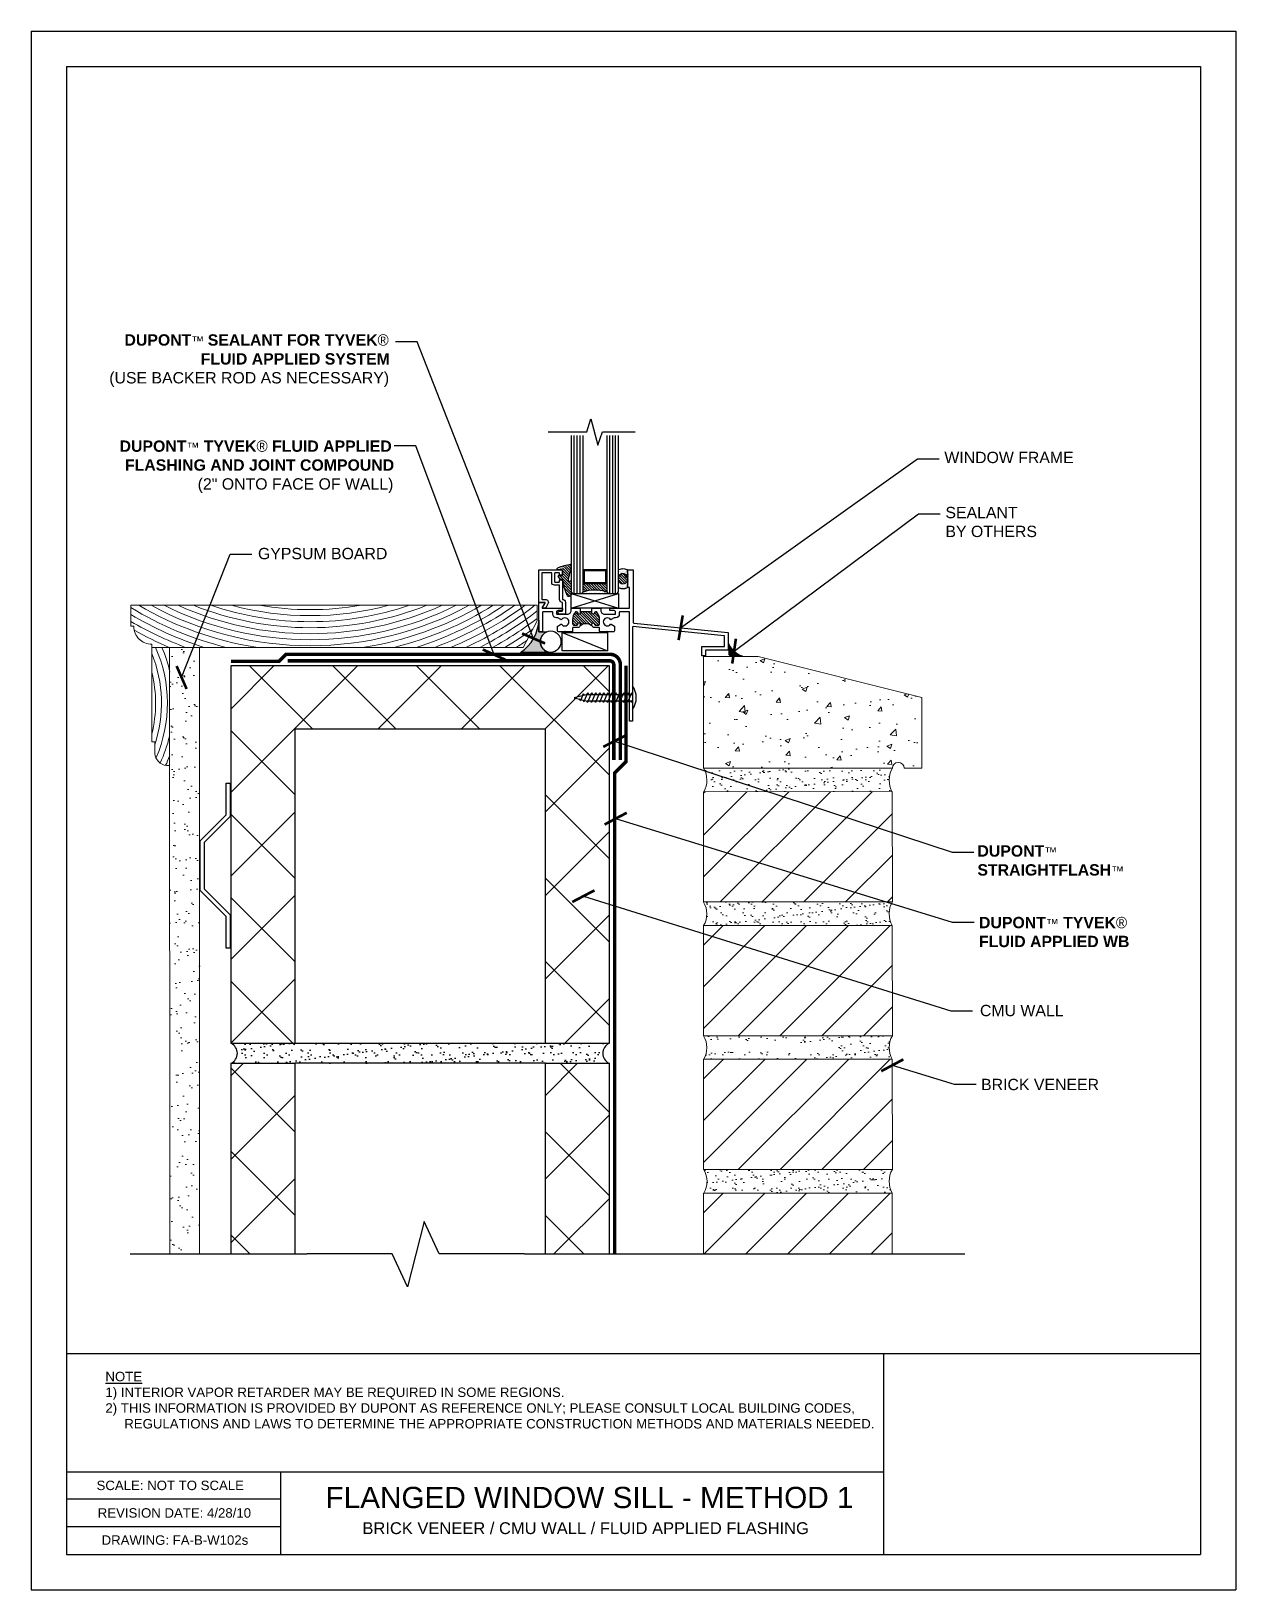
# Model space of a CAD drawing. Extents: x 375.3 to 400.8, y 2 to 35.
import ezdxf

# ---------------------------------------------------------------- set-up
doc = ezdxf.new("R2010")
doc.units = 0
doc.header["$LTSCALE"] = 1.5
doc.header["$MEASUREMENT"] = 0
doc.linetypes.add('DASHED2', pattern=[0.375, 0.25, -0.125])
doc.layers.get('0').update_dxf_attribs({"color": 8, "linetype": 'CONTINUOUS'})
for name, color, linetype in [('8x11-ttb$0$B', 5, 'CONTINUOUS'), ('CMU', 250, 'CONTINUOUS'), ('DuPont Self-Adhered Flashing', 252, 'CONTINUOUS'), ('Flanged Window', 250, 'CONTINUOUS'), ('SEALANT', 250, 'CONTINUOUS'), ('STRUCTURE', 250, 'CONTINUOUS'), ('TEXT', 7, 'CONTINUOUS'), ('Tyvek FA Flashing and Joint Treatment', 150, 'DASHED2'), ('Tyvek FA WB', 10, 'DASHED2')]:
    doc.layers.add(name, color=color, linetype=linetype)
for name, color, linetype, lineweight in [('A-Sealant', 250, 'CONTINUOUS', 15), ('brick', 250, 'CONTINUOUS', 5), ('Gyp Board', 250, 'CONTINUOUS', 20), ('Shims', 250, 'CONTINUOUS', 25), ('Wood', 250, 'CONTINUOUS', 20)]:
    doc.layers.add(name, color=color, linetype=linetype, lineweight=lineweight)
doc.layers.add('VIEWPORT', color=7, linetype='CONTINUOUS', plot=False)
doc.styles.add('DETAILS', font='sanss___.ttf', dxfattribs={"height": 1})
doc.dimstyles.new('ARCH_1_1-2_IN', dxfattribs={"dimscale": 0, "dimtxt": 0.09375, "dimasz": 0.09375, "dimexe": 0.0625, "dimexo": 0.0625, "dimgap": 0.0625, "dimtad": 1, "dimdec": 4, "dimlfac": 8, "dimzin": 3, "dimdsep": 46, "dimlunit": 4, "dimtxsty": 'Standard', "dimblk1": 'ARCHTICK', "dimblk2": 'ARCHTICK', "dimsah": 1, "dimcen": 0.0625, "dimdle": 0.0625, "dimclrd": 256, "dimclre": 256, "dimclrt": 256, "dimadec": 0, "dimazin": 0, "dimtfac": 1, "dimtdec": 4, "dimtmove": 0, "dimatfit": 3, "dimldrblk": 'ARCHTICK', "dimfxl": 1, "dimfrac": 2, "dimtolj": 1, "dimtzin": 0, "dimlwd": -1, "dimlwe": -1, "dimarcsym": 0})
pattern_1 = [(37.5, (274.90884, 174.1553), (-0.009449, 0.28902357), [0, -0.228, 0, -0.255, 0, -0.24375]), (7.5, (274.90884, 174.1553), (0.2654665, 0.4233219), [0, -0.123, 0, -0.2055, 0, -0.07875]), (327.5, (274.72434, 174.1553), (0.46712128, 0.00084886), [0, -0.075, 0, -0.27, 0, -0.3525]), (317.5, (274.72434, 174.1553), (0.450919, 0.1316513), [0, -0.0375, 0, -0.177, 0, -0.2025])]
pattern_2 = [(135, (399.403614, 17.779187), (0.02762136, 0.02762136), [])]

# ---------------------------------------------------------------- blocks, each defined once
blk = doc.blocks.new('*X1')
at = {"color": 0}
for p, q in [((0.140625, 0.34375), (0.140625, 0.34375)), ((0.15625, 0.375), (0.15625, 0.375)), ((0.171875, 0.34375), (0.171875, 0.34375)), ((0.1875, 0.375), (0.1875, 0.375)), ((0.203125, 0.34375), (0.203125, 0.34375)), ((0.21875, 0.375), (0.21875, 0.375)), ((0.234375, 0.34375), (0.234375, 0.34375)), ((0.25, 0.375), (0.25, 0.375)), ((0.265625, 0.34375), (0.265625, 0.34375)), ((0.28125, 0.375), (0.28125, 0.375)), ((0.296875, 0.34375), (0.296875, 0.34375)), ((0.3125, 0.375), (0.3125, 0.375)), ((0.140625, 0.28125), (0.140625, 0.28125)), ((0.140625, 0.09375), (0.140625, 0.09375)), ((0.140625, 0.03125), (0.140625, 0.03125)), ((0.15625, 0.3125), (0.15625, 0.3125)), ((0.15625, 0.0625), (0.15625, 0.0625)), ((0.15625, 0), (0.15625, 0)), ((0.171875, 0.03125), (0.171875, 0.03125)), ((0.1875, 0.3125), (0.1875, 0.3125)), ((0.1875, 0.0625), (0.1875, 0.0625)), ((0.1875, 0), (0.1875, 0)), ((0.203125, 0.03125), (0.203125, 0.03125)), ((0.21875, 0.3125), (0.21875, 0.3125)), ((0.21875, 0.0625), (0.21875, 0.0625)), ((0.21875, 0), (0.21875, 0)), ((0.234375, 0.03125), (0.234375, 0.03125)), ((0.25, 0.3125), (0.25, 0.3125)), ((0.25, 0.0625), (0.25, 0.0625)), ((0.25, 0), (0.25, 0)), ((0.265625, 0.03125), (0.265625, 0.03125)), ((0.28125, 0.3125), (0.28125, 0.3125)), ((0.28125, 0.0625), (0.28125, 0.0625)), ((0.28125, 0), (0.28125, 0)), ((0.296875, 0.28125), (0.296875, 0.28125)), ((0.296875, 0.09375), (0.296875, 0.09375)), ((0.296875, 0.03125), (0.296875, 0.03125)), ((0.3125, 0.3125), (0.3125, 0.3125)), ((0.3125, 0.25), (0.3125, 0.25)), ((0.3125, 0.125), (0.3125, 0.125)), ((0.3125, 0.0625), (0.3125, 0.0625)), ((0.3125, 0), (0.3125, 0))]:
    blk.add_line(p, q, dxfattribs=at)
blk = doc.blocks.new('_ArchTick')
at = {"color": 0, "linetype": 'ByBlock', "const_width": 0.15}
blk.add_lwpolyline([(-0.5, -0.5), (0.5, 0.5)], dxfattribs=at)
blk = doc.blocks.new('Revsion Date')
at = {"layer": 'TEXT', "insert": (0, 0.203, 0), "char_height": 0.2, "width": 16.26452, "attachment_point": 1, "style": 'DETAILS'}
blk.add_mtext('\\pi-0.033334,l0.033334,t0.1;REVISION DATE: 4/28/10', dxfattribs=at)

msp = doc.modelspace()

# ---------------------------------------------------------------- hatches: boundary and pattern name
at = {"layer": 'brick', "lineweight": 15}
h = msp.add_hatch(dxfattribs=at)
h.set_pattern_fill('AR-CONC', color=256, scale=0.15, style=0)
h.set_pattern_definition([(50, (274.9088, 174.1553), (1.0758903, -0.0941282), [0.1125, -1.2375]), (355, (274.9088, 174.1553), (-0.208127, 1.128288), [0.09, -0.99]), (100.4514, (274.9985, 174.1475), (0.867764, 1.0341593), [0.09561, -1.051713]), (46.1842, (274.9088, 174.4553), (1.600862, -0.2482785), [0.16875, -1.85625]), (96.6356, (275.0422, 174.4346), (1.401994, 1.461177), [0.143415, -1.57757]), (351.1842, (274.9088, 174.4553), (1.401993, 1.461178), [0.135, -1.485]), (21, (275.0588, 174.3803), (0.8953606, -0.6039283), [0.1125, -1.2375]), (326, (275.0588, 174.3803), (0.364973, 1.087725), [0.09, -0.99]), (71.4514, (275.1334, 174.33), (1.260334, 0.483796), [0.09561, -1.051713]), (37.5, (274.90884, 174.1553), (0.0182398, 0.4993408), [0, -0.978, 0, -1.005, 0, -0.99375]), (7.5, (274.90884, 174.1553), (0.3946043, 0.5916176), [0, -0.573, 0, -0.9555, 0, -0.37875]), (327.5, (274.57434, 174.1553), (0.80073365, -0.0338323), [0, -0.375, 0, -1.17, 0, -1.5525]), (317.5, (274.42434, 174.1553), (0.8747793, 0.1501575), [0, -0.4875, 0, -0.777, 0, -1.1025])])
edge = h.paths.add_edge_path()
edge.add_line((393.164, 19.392), (389.522, 19.392))
edge.add_line((389.522, 19.392), (389.522, 21.07))
edge.add_line((389.522, 21.07), (389.522, 21.758))
edge.add_line((389.522, 21.758), (390.678, 21.758))
edge.add_line((390.678, 21.758), (394.142, 20.892))
edge.add_line((394.142, 20.892), (394.143, 20.108))
edge.add_line((394.143, 20.108), (394.143, 19.392))
edge.add_line((394.143, 19.392), (393.768, 19.392))
edge.add_arc((393.643, 19.392), 0.125, 0, 180)
edge.add_line((393.518, 19.392), (393.164, 19.392))
at = {"layer": 'brick'}
h = msp.add_hatch(dxfattribs=at)
h.set_pattern_fill('AR-SAND', color=256, scale=0.15, style=0)
h.set_pattern_definition(pattern_1)
edge = h.paths.add_edge_path()
edge.add_line((389.523, 18.894), (393.517, 18.897))
edge.add_arc((393.937, 19.143), 0.487, 149.2668, 210.3741, ccw=False)
edge.add_line((393.518, 19.392), (389.522, 19.392))
edge.add_arc((389.099, 19.142), 0.492, -30.2237, 30.5801, ccw=False)
h = msp.add_hatch(dxfattribs=at)
h.set_pattern_fill('_USER', color=256, scale=0.625, angle=45, style=0, pattern_type=0)
h.set_pattern_definition([(45, (19.6978, -71.6566), (-0.4419417, 0.4419417), [])])
h.paths.add_polyline_path([(389.523, 18.894), (393.517, 18.897), (393.518, 16.563), (389.522, 16.561)])
h = msp.add_hatch(dxfattribs=at)
h.set_pattern_fill('AR-SAND', color=256, scale=0.15, style=0)
h.set_pattern_definition(pattern_1)
h.paths.add_polyline_path([(393.518, 10.897), (389.526, 10.894, -0.268754), (389.529, 10.397), (393.517, 10.397, -0.270406)])
h.paths.add_polyline_path([(393.518, 13.73), (389.522, 13.727, -0.079525), (389.579, 13.581), (392.284, 13.581, -1.005361), (392.287, 13.394), (389.583, 13.394, -0.08831), (389.525, 13.23), (393.517, 13.23, -0.270406)])
h.paths.add_polyline_path([(393.518, 16.563), (389.522, 16.561, -0.270406), (389.523, 16.061), (393.517, 16.063, -0.270406)])
h = msp.add_hatch(dxfattribs=at)
h.set_pattern_fill('_USER', color=256, scale=0.625, angle=45, style=0, pattern_type=0)
h.set_pattern_definition([(45, (274.90884, 174.1553), (-0.4419417, 0.4419417), [])])
h.paths.add_polyline_path([(389.523, 16.061), (393.517, 16.063), (393.518, 13.73), (389.523, 13.73)])
h = msp.add_hatch(dxfattribs=at)
h.set_pattern_fill('_USER', color=256, scale=0.625, angle=45, style=0, pattern_type=0)
h.set_pattern_definition([(45, (274.90884, 171.322), (-0.4419417, 0.4419417), [])])
h.paths.add_polyline_path([(389.523, 13.227), (393.517, 13.23), (393.518, 10.897), (389.523, 10.897)])
h = msp.add_hatch(dxfattribs=at)
h.set_pattern_fill('_USER', color=256, scale=0.625, angle=45, style=0, pattern_type=0)
h.set_pattern_definition([(45, (274.90884, 168.48864), (-0.4419417, 0.4419417), [])])
h.paths.add_polyline_path([(389.523, 9.111), (393.517, 9.111), (393.517, 10.397), (389.523, 10.394)])
at = {"layer": 'CMU'}
h = msp.add_hatch(dxfattribs=at)
h.set_pattern_fill('ANSI37', color=256, scale=10, style=0)
h.set_pattern_definition([(45, (-117.4591, -71.5073), (-0.8838835, 0.8838835), []), (135, (-117.4591, -71.5073), (-0.8838835, -0.8838835), [])])
h.paths.add_polyline_path([(387.52, 21.568), (386.172, 21.568), (380.867, 21.568), (379.52, 21.568), (379.52, 13.568), (380.867, 13.568), (380.867, 20.221), (386.172, 20.221), (386.172, 13.568), (387.52, 13.568)])
h = msp.add_hatch(dxfattribs=at)
h.set_pattern_fill('AR-SAND', color=256, scale=0.15, style=0)
h.set_pattern_definition([(37.5, (-30.5241, 0.5888), (-0.009449, 0.28902357), [0, -0.228, 0, -0.255, 0, -0.24375]), (7.5, (-30.5241, 0.5888), (0.2654665, 0.4233219), [0, -0.123, 0, -0.2055, 0, -0.07875]), (327.5, (-30.7086, 0.5888), (0.46712128, 0.00084886), [0, -0.075, 0, -0.27, 0, -0.3525]), (317.5, (-30.7086, 0.5888), (0.450919, 0.13165133), [0, -0.0375, 0, -0.177, 0, -0.2025])])
h.paths.add_polyline_path([(386.172, 13.147), (387.52, 13.147, -0.626567), (387.52, 13.568), (379.52, 13.568, -0.626567), (379.52, 13.147), (380.867, 13.147)])
h = msp.add_hatch(dxfattribs=at)
h.set_pattern_fill('ANSI37', color=256, scale=10, style=0)
h.set_pattern_definition([(45, (-30.5241, 0.5888), (-0.8838835, 0.8838835), []), (135, (-30.5241, 0.5888), (-0.8838835, -0.8838835), [])])
h.paths.add_polyline_path([(380.867, 13.147), (379.52, 13.147), (379.52, 9.111), (380.867, 9.111)])
h.paths.add_polyline_path([(386.172, 9.111), (387.52, 9.111), (387.52, 13.147), (386.172, 13.147)])
at = {"layer": 'Flanged Window'}
h = msp.add_hatch(dxfattribs=at)
h.set_pattern_fill('ANSI31', color=256, scale=0.3125, angle=-90, style=0)
h.set_pattern_definition(pattern_2)
edge = h.paths.add_edge_path()
edge.add_ellipse((386.69, 23.46), major_axis=(0.032, 0.139), ratio=0.13155, start_angle=-0.0222, end_angle=136.7674, ccw=False)
edge.add_ellipse((386.67, 23.36), major_axis=(-0.0112, 0.0112), ratio=1, start_angle=37.8961, end_angle=183.4847)
edge.add_ellipse((386.699, 23.334), major_axis=(-0.0161, 0.0161), ratio=1, start_angle=-79.0602, end_angle=2.7461, ccw=False)
edge.add_ellipse((386.706, 23.338), major_axis=(-0.011, 0.011), ratio=1, start_angle=234.6124, end_angle=294.837, ccw=False)
edge.add_line((386.722, 23.341), (386.722, 23.068))
edge.add_line((386.722, 23.068), (386.721, 23.062))
edge.add_ellipse((386.675, 23.063), major_axis=(-0.0457, 0.0011), ratio=0.621164, start_angle=26.7597, end_angle=180, ccw=False)
edge.add_line((386.634, 23.051), (386.557, 23.267))
edge.add_ellipse((386.567, 23.291), major_axis=(-0.0085, 0.0468), ratio=0.312415, start_angle=74.1791, end_angle=117.4577, ccw=False)
edge.add_line((386.55, 23.301), (386.534, 23.377))
edge.add_ellipse((386.495, 23.328), major_axis=(-0.0443, 0.0443), ratio=1, start_angle=-82.9177, end_angle=-45.4556)
edge.add_ellipse((386.498, 23.41), major_axis=(0.0143, 0.0143), ratio=1, start_angle=174.2267, end_angle=217.6308, ccw=False)
edge.add_line((386.483, 23.398), (386.443, 23.46))
edge.add_ellipse((386.459, 23.46), major_axis=(-0.011, 0.011), ratio=1, start_angle=-53.9186, end_angle=45, ccw=False)
edge.add_line((386.461, 23.475), (386.534, 23.464))
edge.add_line((386.534, 23.464), (386.534, 23.594))
edge.add_line((386.534, 23.594), (386.433, 23.594))
edge.add_ellipse((386.433, 23.609), major_axis=(-0.011, 0.011), ratio=1, start_angle=-7.8134, end_angle=135, ccw=False)
edge.add_ellipse((386.572, 23.663), major_axis=(0.149, 0.041), ratio=0.091401, start_angle=0, end_angle=180, ccw=False)
edge.add_line((386.722, 23.703), (386.722, 23.599))
h = msp.add_hatch(dxfattribs=at)
h.set_pattern_fill('ANSI31', color=256, scale=0.3125, angle=-90, style=0)
h.set_pattern_definition(pattern_2)
edge = h.paths.add_edge_path()
edge.add_ellipse((387.815, 23.405), major_axis=(-0.0752, 0.0752), ratio=1, start_angle=73.1159, end_angle=196.8841, ccw=False)
edge.add_line((387.722, 23.355), (387.722, 23.455))
edge.add_ellipse((387.815, 23.405), major_axis=(0.0752, 0.0752), ratio=1, start_angle=-16.8841, end_angle=106.8841, ccw=False)
edge.add_line((387.909, 23.455), (387.909, 23.355))
h = msp.add_hatch(dxfattribs=at)
h.set_pattern_fill('ANSI31', color=256, scale=0.3125, angle=-90, style=0)
h.set_pattern_definition(pattern_2)
edge = h.paths.add_edge_path()
edge.add_ellipse((387.222, 22.327), major_axis=(-0.59, 0.59), ratio=1, start_angle=297.5726, end_angle=332.4274, ccw=False)
edge.add_line((387.472, 23.124), (387.472, 23.327))
edge.add_ellipse((387.452, 23.327), major_axis=(0.0141, 0.0141), ratio=1, start_angle=225, end_angle=315, ccw=False)
edge.add_line((387.452, 23.307), (386.992, 23.307))
edge.add_ellipse((386.992, 23.327), major_axis=(0.0141, 0.0141), ratio=1, start_angle=135, end_angle=225, ccw=False)
edge.add_line((386.972, 23.327), (386.972, 23.124))
h = msp.add_hatch(dxfattribs=at)
h.set_pattern_fill('ANSI31', color=256, scale=0.3125, angle=-90, style=0)
h.set_pattern_definition(pattern_2)
edge = h.paths.add_edge_path()
edge.add_line((387.319, 22.538), (387.319, 22.453))
edge.add_ellipse((387.288, 22.453), major_axis=(-0.0219, 0.0219), ratio=1, start_angle=135, end_angle=225, ccw=False)
edge.add_line((387.288, 22.422), (387.258, 22.422))
edge.add_line((387.258, 22.422), (387.234, 22.422))
edge.add_ellipse((387.234, 22.447), major_axis=(0.0177, 0.0177), ratio=1, start_angle=135.152, end_angle=225, ccw=False)
edge.add_ellipse((387.184, 22.446), major_axis=(0.0177, 0.0177), ratio=1, start_angle=315.152, end_angle=405)
edge.add_ellipse((387.184, 22.446), major_axis=(-0.0177, 0.0177), ratio=1, start_angle=-45, end_angle=45)
edge.add_line((387.159, 22.446), (387.159, 22.409))
edge.add_ellipse((387.209, 22.409), major_axis=(0.0354, 0.0354), ratio=1, start_angle=135, end_angle=140.3917)
edge.add_ellipse((387.034, 22.265), major_axis=(0.133, 0.133), ratio=1, start_angle=3.0989, end_angle=86.9011)
edge.add_ellipse((386.859, 22.409), major_axis=(0.0354, 0.0354), ratio=1, start_angle=309.6083, end_angle=315)
edge.add_line((386.909, 22.409), (386.909, 22.446))
edge.add_ellipse((386.884, 22.446), major_axis=(0.0177, 0.0177), ratio=1, start_angle=315, end_angle=405)
edge.add_ellipse((386.884, 22.446), major_axis=(-0.0177, 0.0177), ratio=1, start_angle=-45, end_angle=44.848)
edge.add_ellipse((386.834, 22.447), major_axis=(-0.0177, 0.0177), ratio=1, start_angle=135, end_angle=224.848, ccw=False)
edge.add_line((386.834, 22.422), (386.78, 22.422))
edge.add_ellipse((386.78, 22.453), major_axis=(0.0219, 0.0219), ratio=1, start_angle=135, end_angle=225, ccw=False)
edge.add_line((386.749, 22.453), (386.749, 22.538))
edge.add_ellipse((386.999, 22.538), major_axis=(-0.177, 0.177), ratio=1, start_angle=4.8372, end_angle=45, ccw=False)
edge.add_ellipse((386.816, 22.692), major_axis=(-0.00707, 0.00707), ratio=1, start_angle=-45, end_angle=4.8372, ccw=False)
edge.add_line((386.816, 22.702), (386.834, 22.702))
edge.add_ellipse((386.834, 22.677), major_axis=(-0.0177, 0.0177), ratio=1, start_angle=225, end_angle=315, ccw=False)
edge.add_ellipse((386.884, 22.677), major_axis=(-0.0177, 0.0177), ratio=1, start_angle=45, end_angle=135)
edge.add_ellipse((386.884, 22.677), major_axis=(0.0177, 0.0177), ratio=1, start_angle=225, end_angle=315)
edge.add_line((386.909, 22.677), (386.909, 22.702))
edge.add_line((386.909, 22.702), (387.159, 22.702))
edge.add_line((387.159, 22.702), (387.159, 22.677))
edge.add_ellipse((387.184, 22.677), major_axis=(0.0177, 0.0177), ratio=1, start_angle=135, end_angle=225)
edge.add_ellipse((387.184, 22.677), major_axis=(0.0177, 0.0177), ratio=1, start_angle=225, end_angle=315)
edge.add_ellipse((387.234, 22.677), major_axis=(-0.0177, 0.0177), ratio=1, start_angle=-45, end_angle=45, ccw=False)
edge.add_line((387.234, 22.702), (387.252, 22.702))
edge.add_ellipse((387.252, 22.692), major_axis=(-0.00707, 0.00707), ratio=1, start_angle=265.1628, end_angle=315, ccw=False)
edge.add_ellipse((387.069, 22.538), major_axis=(0.177, 0.177), ratio=1, start_angle=315, end_angle=355.1628, ccw=False)
at = {"layer": 'Gyp Board'}
h = msp.add_hatch(dxfattribs=at)
h.set_pattern_fill('AR-SAND', color=256, scale=0.25, style=0)
h.set_pattern_definition([(37.5, (369.6262, 13.03818), (-0.015748, 0.481706), [0, -0.38, 0, -0.425, 0, -0.40625]), (7.5, (369.6262, 13.0382), (0.442444, 0.705537), [0, -0.205, 0, -0.3425, 0, -0.13125]), (327.5, (369.3187, 13.03818), (0.778535, 0.001415), [0, -0.125, 0, -0.45, 0, -0.5875]), (317.5, (369.3187, 13.0382), (0.75153, 0.21942), [0, -0.0625, 0, -0.295, 0, -0.3375])])
h.paths.add_polyline_path([(378.851, 21.952), (378.226, 21.952), (378.226, 21.54), (378.226, 9.111), (378.851, 9.111)])
at = {"layer": 'SEALANT', "linetype": 'Continuous'}
h = msp.add_hatch(color=256, dxfattribs=at)
edge = h.paths.add_edge_path()
edge.add_arc((385.169, 22.564), 0.866, 303.5139, 357.7539)
edge.add_line((386.034, 22.53), (386.034, 22.28))
edge.add_line((386.034, 22.28), (386.196, 22.281))
edge.add_arc((386.301, 22.072), 0.234, 116.7528, 258.6857)
edge.add_line((386.255, 21.842), (385.647, 21.842))
msp.add_hatch(color=256, dxfattribs=at).paths.add_polyline_path([(390.371, 21.758), (390.081, 21.758), (390.045, 21.796), (390.045, 22.072, 0.262493)])

# ---------------------------------------------------------------- linework, layer by layer
at = {"layer": '8x11-ttb$0$B', "color": 7}
for p, q in [((376.038, 34.248, 0), (376.038, 2.748, 0)), ((376.038, 34.248, 0), (400.038, 34.248, 0)), ((400.038, 34.248, 0), (400.038, 2.748, 0)), ((376.038, 4.498, 0), (393.327, 4.498, 0)), ((376.038, 2.748, 0), (400.038, 2.748, 0))]:
    msp.add_line(p, q, dxfattribs=at)
at = {"layer": '8x11-ttb$0$B', "color": 7, "elevation": 0}
for points in [[(400.038, 6.993), (376.038, 6.993)], [(393.327, 6.993), (393.327, 2.748)], [(380.565, 4.498), (380.565, 2.748)], [(380.565, 3.915), (376.038, 3.915)], [(380.565, 3.331), (376.038, 3.331)]]:
    msp.add_lwpolyline(points, dxfattribs=at)
at = {"layer": 'A-Sealant'}
msp.add_arc((390.487, 22.204, 0), 0.461, 196.6456, 255.4774, dxfattribs=at)
at = {"layer": 'brick', "lineweight": 15}
msp.add_lwpolyline([(393.164, 19.392), (389.522, 19.392), (389.522, 21.07), (389.522, 21.758), (390.678, 21.758), (394.142, 20.892), (394.143, 20.108), (394.143, 19.392), (393.768, 19.392, 1), (393.518, 19.392), (393.164, 19.392)], format="xyb", dxfattribs=at)
at = {"layer": 'brick'}
for points in [[(393.518, 16.563), (389.522, 16.561), (389.523, 18.894), (393.517, 18.897), (393.518, 16.563, 0.270406), (393.517, 16.063, 0.907431), (393.517, 16.063, -0.193127)], [(393.518, 13.73), (389.522, 13.727), (389.523, 16.061), (393.517, 16.063), (393.518, 13.73, 0.270406), (393.517, 13.23, 0.907431), (393.517, 13.23, -0.193127)], [(393.518, 10.897), (389.522, 10.894), (389.517, 13.23), (393.517, 13.23), (393.518, 10.897, 0.270406), (393.517, 10.397, 0.907431), (393.517, 10.397, -0.193127)]]:
    msp.add_lwpolyline(points, format="xyb", dxfattribs=at)
msp.add_lwpolyline([(389.52, 9.111), (389.517, 10.397), (393.517, 10.397), (393.517, 9.111)], dxfattribs=at)
for centre, radius, start, end in [((389.099, 19.142), 0.492, 329.7763, 30.5801), ((393.946, 19.14), 0.496, 149.5601, 210.0851), ((389.094, 16.309), 0.496, 329.9149, 30.4399), ((389.094, 13.476), 0.496, 329.9149, 30.4399), ((389.098, 10.643), 0.496, 329.9149, 30.4399)]:
    msp.add_arc(centre, radius, start, end, dxfattribs=at)
at = {"layer": 'CMU'}
for p, q in [((386.172, 20.221), (380.867, 20.221)), ((387.52, 13.568), (379.52, 13.568)), ((386.172, 13.147), (380.867, 13.147))]:
    msp.add_line(p, q, dxfattribs=at)
for points in [[(380.867, 20.221), (380.867, 13.568), (379.52, 13.568), (379.52, 21.568), (380.867, 21.568)], [(380.867, 21.568), (387.52, 21.568), (387.52, 13.568), (386.172, 13.568), (386.172, 20.221)], [(379.52, 9.111), (379.52, 13.147), (380.867, 13.147), (380.867, 9.111)], [(386.172, 9.111), (386.172, 13.147), (387.52, 13.147), (387.52, 9.111)]]:
    msp.add_lwpolyline(points, dxfattribs=at)
msp.add_lwpolyline([(378.95, 17.821), (378.95, 16.838), (379.498, 16.291), (379.498, 15.582), (379.413, 15.582), (379.413, 16.256), (378.866, 16.803), (378.866, 17.856), (379.413, 18.403), (379.413, 19.077), (379.498, 19.077), (379.498, 18.368)], close=True, dxfattribs=at)
for centre, start, end in [((379.418, 13.358), 295.8602, 64.1398), ((387.622, 13.358), 115.8602, 244.1398)]:
    msp.add_arc(centre, 0.234, start, end, dxfattribs=at)
at = {"layer": 'DuPont Self-Adhered Flashing', "const_width": 0.075}
msp.add_lwpolyline([(387.62, 19.568), (387.62, 21.585, 0.414214), (387.54, 21.665), (380.72, 21.665)], format="xyb", dxfattribs=at)
at = {"layer": 'Flanged Window'}
for p, q in [((387.05, 26.512, 0), (387.133, 26.791, 0)), ((387.133, 26.791, 0), (387.281, 26.233, 0)), ((386.23, 26.512, 0), (387.05, 26.512, 0)), ((386.784, 23.092, 0), (386.784, 26.44, 0)), ((386.847, 23.092, 0), (386.847, 26.44, 0)), ((386.909, 23.092, 0), (386.909, 26.44, 0)), ((387.281, 26.233, 0), (387.382, 26.512, 0)), ((387.382, 26.512, 0), (388.07, 26.512, 0)), ((387.534, 23.092, 0), (387.534, 26.44, 0)), ((387.597, 23.092, 0), (387.597, 26.44, 0)), ((387.659, 23.092, 0), (387.659, 26.44, 0)), ((386.534, 23.594, 0), (386.433, 23.594, 0)), ((386.483, 23.398, 0), (386.443, 23.46, 0)), ((386.461, 23.475, 0), (386.534, 23.464, 0)), ((386.534, 23.464, 0), (386.534, 23.594, 0)), ((386.722, 23.599, 0), (386.722, 23.703, 0)), ((387.722, 23.217, 0), (387.722, 23.593, 0)), ((387.909, 23.593, 0), (387.909, 23.217, 0)), ((386.55, 23.301, 0), (386.534, 23.377, 0)), ((386.634, 23.051, 0), (386.557, 23.267, 0)), ((386.722, 23.341, 0), (386.722, 23.068, 0)), ((386.722, 23.068, 0), (386.721, 23.062, 0)), ((387.064, 20.957, 0), (386.783, 20.885, 0)), ((386.783, 20.885, 0), (387.064, 20.812, 0)), ((386.886, 20.859, 0), (386.913, 20.819, 0)), ((386.974, 20.967, 0), (386.913, 20.819, 0)), ((386.962, 20.838, 0), (386.989, 20.799, 0)), ((386.974, 20.967, 0), (386.994, 20.938, 0)), ((387.066, 20.987, 0), (386.989, 20.799, 0)), ((387.043, 20.818, 0), (387.066, 20.782, 0)), ((387.064, 20.957, 0), (388.018, 20.957, 0)), ((388.018, 20.812, 0), (387.064, 20.812, 0)), ((387.151, 20.987, 0), (387.066, 20.782, 0)), ((387.066, 20.987, 0), (387.086, 20.958, 0)), ((387.131, 20.812, 0), (387.151, 20.782, 0)), ((387.151, 20.987, 0), (387.171, 20.958, 0)), ((387.235, 20.987, 0), (387.151, 20.782, 0)), ((387.215, 20.812, 0), (387.235, 20.782, 0)), ((387.235, 20.987, 0), (387.255, 20.958, 0)), ((387.32, 20.987, 0), (387.235, 20.782, 0)), ((387.404, 20.987, 0), (387.32, 20.782, 0)), ((387.32, 20.987, 0), (387.339, 20.958, 0)), ((387.384, 20.812, 0), (387.404, 20.782, 0)), ((387.404, 20.987, 0), (387.424, 20.958, 0)), ((387.488, 20.987, 0), (387.404, 20.782, 0)), ((387.469, 20.812, 0), (387.488, 20.782, 0)), ((387.488, 20.987, 0), (387.508, 20.958, 0)), ((387.573, 20.987, 0), (387.488, 20.782, 0)), ((387.553, 20.812, 0), (387.573, 20.782, 0)), ((387.657, 20.987, 0), (387.573, 20.782, 0)), ((387.573, 20.987, 0), (387.592, 20.958, 0)), ((387.637, 20.812, 0), (387.657, 20.782, 0)), ((387.741, 20.987, 0), (387.657, 20.782, 0)), ((387.657, 20.987, 0), (387.677, 20.958, 0)), ((387.722, 20.812, 0), (387.741, 20.782, 0)), ((387.826, 20.987, 0), (387.741, 20.782, 0)), ((387.741, 20.987, 0), (387.761, 20.958, 0)), ((387.806, 20.812, 0), (387.826, 20.782, 0)), ((387.826, 20.987, 0), (387.846, 20.958, 0)), ((387.91, 20.987, 0), (387.826, 20.782, 0)), ((387.89, 20.812, 0), (387.91, 20.782, 0)), ((387.91, 20.987, 0), (387.93, 20.958, 0)), ((387.995, 20.987, 0), (387.91, 20.782, 0)), ((387.975, 20.812, 0), (387.995, 20.782, 0)), ((387.995, 20.987, 0), (388.014, 20.958, 0)), ((388.018, 20.839, 0), (387.995, 20.782, 0))]:
    msp.add_line(p, q, dxfattribs=at)
at = {"layer": 'Flanged Window', "elevation": 0}
for points in [[(386.722, 26.44), (386.722, 23.124), (386.753, 23.092), (386.94, 23.092), (386.972, 23.124), (386.972, 26.44)], [(387.472, 26.44), (387.472, 23.124), (387.503, 23.092), (387.69, 23.092), (387.722, 23.124), (387.722, 26.44)], [(386.722, 23.092), (387.722, 22.78)], [(386.722, 22.78), (387.722, 23.092)], [(387.159, 22.702), (386.909, 22.702)]]:
    msp.add_lwpolyline(points, dxfattribs=at)
for points in [[(386.524, 23.38, -0.414214), (386.534, 23.37), (386.534, 22.967, -0.414214), (386.596, 22.905), (386.596, 22.665, -0.414214), (386.586, 22.655), (386.467, 22.655, -0.880809), (386.467, 22.717), (386.524, 22.717, 0.414214), (386.534, 22.727), (386.534, 22.905), (386.534, 22.905, -0.414214), (386.472, 22.967), (386.472, 23.258, 0.414214), (386.462, 23.268), (386.369, 23.268, -0.414214), (386.307, 23.33), (386.307, 23.52, 0.414214), (386.297, 23.53), (386.106, 23.53, 0.414214), (386.096, 23.52), (386.096, 22.977, 0.414214), (386.106, 22.967), (386.174, 22.967, -0.579), (386.228, 22.874), (386.179, 22.79, -0.266624), (386.17, 22.785), (386.121, 22.785, -0.579), (386.113, 22.8), (386.165, 22.89, 0.579), (386.157, 22.905), (386.034, 22.905), (386.034, 23.592), (386.534, 23.592), (386.534, 23.49, -0.414214), (386.524, 23.48), (386.479, 23.48, -0.414214), (386.469, 23.49), (386.469, 23.52, 0.414214), (386.459, 23.53), (386.379, 23.53, 0.414214), (386.369, 23.52), (386.369, 23.37), (386.369, 23.34, 0.414214), (386.379, 23.33), (386.459, 23.33, 0.414214), (386.469, 23.34), (386.469, 23.37, -0.414214), (386.479, 23.38)], [(387.452, 23.592), (386.992, 23.592, 0.414214), (386.972, 23.572), (386.972, 23.327, 0.414214), (386.992, 23.307), (387.452, 23.307, 0.414214), (387.472, 23.327), (387.472, 23.572, 0.414214)], [(388.267, 22.444), (390.035, 22.267, -0.385314), (390.044, 22.257), (390.044, 21.891), (389.56, 21.891), (389.56, 21.774), (389.482, 21.774), (389.482, 21.969), (389.966, 21.969), (389.966, 22.187, 0.385314), (389.957, 22.197), (388.22, 22.371), (388.029, 22.39, 0.443716), (388.018, 22.38), (388.018, 21.289), (388.018, 21.289), (388.018, 21.269), (388.018, 20.391), (387.956, 20.391), (387.956, 22.692, 0.414214), (387.946, 22.702), (387.747, 22.702, 0.414214), (387.737, 22.692), (387.737, 22.655, -0.414214), (387.659, 22.577), (387.635, 22.577, 0.131652), (387.63, 22.576), (387.566, 22.539, -0.383968), (387.553, 22.542, 3.079589), (387.553, 22.441, -0.383968), (387.566, 22.444), (387.634, 22.404, -0.267949), (387.639, 22.396), (387.639, 22.311, -0.414214), (387.608, 22.28), (387.498, 22.28), (387.483, 22.295), (387.468, 22.28), (387.329, 22.28, -0.414214), (387.319, 22.29), (387.319, 22.361, 0.414214), (387.309, 22.371), (387.209, 22.371, -0.414214), (387.159, 22.421), (387.159, 22.446, -0.414214), (387.184, 22.471, -0.414214), (387.209, 22.446, 0.414214), (387.234, 22.421), (387.288, 22.421, 0.414214), (387.319, 22.452), (387.319, 22.538, 0.177059), (387.26, 22.699, 0.22095), (387.252, 22.702), (387.234, 22.702, 0.414214), (387.209, 22.677, -0.414214), (387.184, 22.652, -0.414214), (387.159, 22.677), (387.159, 22.78), (387.337, 22.78, -0.414214), (387.347, 22.77), (387.347, 22.735, 0.414214), (387.427, 22.655), (387.649, 22.655, 0.414214), (387.659, 22.665), (387.659, 22.699, 0.414214), (387.628, 22.73), (387.549, 22.73, -0.414214), (387.534, 22.745), (387.534, 22.77, -0.414214), (387.544, 22.78), (387.946, 22.78, 0.414214), (387.956, 22.79), (387.956, 23.207, 0.414214), (387.946, 23.217), (387.919, 23.217, -0.414214), (387.909, 23.227), (387.909, 23.285), (387.924, 23.3), (387.909, 23.315), (387.924, 23.33), (387.909, 23.345), (387.924, 23.36), (387.909, 23.375), (387.924, 23.39), (387.909, 23.405), (387.924, 23.42), (387.909, 23.435), (387.924, 23.45), (387.909, 23.465), (387.924, 23.48), (387.909, 23.495), (387.924, 23.51), (387.909, 23.525), (387.909, 23.592), (388.034, 23.592), (388.034, 22.476, 0.385314), (388.043, 22.467)], [(386.749, 22.452, 0.414214), (386.78, 22.421), (386.834, 22.421, 0.414214), (386.859, 22.446, -0.414214), (386.884, 22.471, -0.414214), (386.909, 22.446), (386.909, 22.421, -0.414214), (386.859, 22.371), (386.759, 22.371, 0.414214), (386.749, 22.361), (386.749, 22.29, -0.414214), (386.739, 22.28), (386.6, 22.28), (386.585, 22.295), (386.57, 22.28), (386.46, 22.28, -0.414214), (386.429, 22.311), (386.429, 22.396, -0.267949), (386.434, 22.404), (386.502, 22.444, -0.383968), (386.515, 22.441, 3.079589), (386.515, 22.542, -0.383968), (386.502, 22.539), (386.438, 22.576, 0.131652), (386.433, 22.577), (386.409, 22.577, -0.414214), (386.331, 22.655), (386.331, 22.692, 0.414214), (386.321, 22.702), (386.122, 22.702, 0.414214), (386.112, 22.692), (386.112, 22.28), (386.034, 22.28), (386.034, 22.78), (386.034, 22.905), (386.149, 22.905, -0.414214), (386.159, 22.895, -0.131652), (386.158, 22.89), (386.103, 22.795, 0.57735), (386.112, 22.78), (386.524, 22.78, -0.414214), (386.534, 22.77), (386.534, 22.745, -0.414214), (386.519, 22.73), (386.44, 22.73, 0.414214), (386.409, 22.699), (386.409, 22.665, 0.414214), (386.419, 22.655), (386.641, 22.655, 0.414214), (386.721, 22.735), (386.721, 22.77, -0.414214), (386.731, 22.78), (386.909, 22.78), (386.909, 22.677, -0.414214), (386.884, 22.652, -0.414214), (386.859, 22.677, 0.414214), (386.834, 22.702), (386.816, 22.702, 0.22095), (386.808, 22.699, 0.177059), (386.749, 22.538)]]:
    msp.add_lwpolyline(points, format="xyb", close=True, dxfattribs=at)
for points in [[(387.452, 23.572), (386.992, 23.572), (386.992, 23.327), (387.452, 23.327)], [(387.722, 22.78), (386.722, 22.78), (386.722, 23.092), (387.722, 23.092)]]:
    msp.add_lwpolyline(points, close=True, dxfattribs=at)
at = {"layer": 'Flanged Window'}
for centre, radius, start, end in [((386.433, 23.609, 0), 0.0156, 127.1866, 270), ((386.459, 23.46, 0), 0.0156, 81.0814, 180), ((387.815, 23.395, 0), 0.219, 64.6528, 115.3472), ((387.815, 23.405, 0), 0.106, 28.1159, 151.8841), ((386.498, 23.41, 0), 0.0202, 219.2267, 273.0903), ((386.495, 23.328, 0), 0.0627, 52.0823, 86.1767), ((386.67, 23.36, 0), 0.0158, 174.9655, 318.4847), ((386.699, 23.334, 0), 0.0227, 55.9398, 138.3518), ((386.706, 23.338, 0), 0.0156, 9.6124, 69.837), ((387.222, 22.327, 0), 0.835, 72.5726, 107.4274), ((387.815, 23.405, 0), 0.106, 208.1159, 331.8841), ((387.815, 23.415, 0), 0.219, 244.6528, 295.3472), ((387.034, 22.265, 0), 0.187, 48.0989, 131.9011), ((387.653, 20.887, 0), 0.443, 325.6322, 34.3678)]:
    msp.add_arc(centre, radius, start, end, dxfattribs=at)
for centre, major_axis, ratio, start_param, end_param in [((386.572, 23.663, 0), (0.149, 0.041), 0.091401, 0, 3.141593), ((386.69, 23.46, 0), (0.032, 0.139), 0.13155, -0.000388, 2.388387), ((386.567, 23.291, 0), (-0.0085, 0.0468), 0.312415, 1.29467, 2.050024), ((386.675, 23.063, 0), (-0.0457, 0.0011), 0.621164, 0.467045, 3.141593)]:
    msp.add_ellipse(centre, major_axis=major_axis, ratio=ratio, start_param=start_param, end_param=end_param, dxfattribs=at)
at = {"layer": 'Gyp Board'}
msp.add_lwpolyline([(378.226, 9.111), (378.216, 21.952), (378.851, 21.952), (378.851, 9.111)], dxfattribs=at)
at = {"layer": 'SEALANT', "linetype": 'Continuous'}
msp.add_line((387.52, 13.122), (387.52, 12.846), dxfattribs=at)
msp.add_lwpolyline([(385.647, 21.842, 0.241187), (386.034, 22.53), (386.034, 22.28), (386.196, 22.281, 0.712851), (386.255, 21.842), (385.647, 21.842)], format="xyb", dxfattribs=at)
at = {"layer": 'SEALANT', "linetype": 'Continuous', "extrusion": (0, 0, -1)}
msp.add_ellipse((386.285, 22.073), major_axis=(0, 0.228), ratio=0.957138, start_param=-1.570796, end_param=4.712389, dxfattribs=at)
at = {"layer": 'Shims'}
msp.add_line((386.525, 22.265), (387.491, 21.88, 0), dxfattribs=at)
at = {"layer": 'Shims', "elevation": 0}
msp.add_lwpolyline([(386.525, 22.265), (387.491, 22.265), (387.491, 21.88), (386.525, 21.88)], close=True, dxfattribs=at)
at = {"layer": 'STRUCTURE'}
for p, q in [((377.383, 9.111), (381.129, 9.111)), ((385.729, 9.111), (395.051, 9.111))]:
    msp.add_line(p, q, dxfattribs=at)
msp.add_lwpolyline([(385.729, 9.111), (383.923, 9.111), (383.606, 9.796), (383.251, 8.412), (382.929, 9.111), (381.129, 9.111)], dxfattribs=at)
at = {"layer": 'Tyvek FA Flashing and Joint Treatment', "ltscale": 0.5, "flags": 128}
msp.add_lwpolyline([(387.76, 19.568, 0.075, 0.075, 0), (387.76, 21.585, 0.075, 0.075, 0.414214), (387.54, 21.805, 0.075, 0.075, 0), (380.685, 21.805, 0.075, 0.075, 0), (380.536, 21.655, 0.075, 0.075, 0), (379.52, 21.655, 0, 0, 0)], format="xyseb", dxfattribs=at)
at = {"layer": 'Tyvek FA WB', "flags": 128}
msp.add_lwpolyline([(387.64, 9.111, 0.075, 0.075, 0), (387.64, 19.294, 0.075, 0.075, 0), (387.88, 19.534, 0.075, 0.075, 0), (387.88, 21.566, 0, 0, 0)], format="xyseb", dxfattribs=at)
at = {"layer": 'VIEWPORT', "color": 1}
for p, q in [((375.288, 34.998, 0), (375.288, 1.998, 0)), ((375.288, 34.998, 0), (400.788, 34.998, 0)), ((400.788, 34.998, 0), (400.788, 1.998, 0)), ((375.288, 1.998, 0), (400.788, 1.998, 0))]:
    msp.add_line(p, q, dxfattribs=at)
at = {"layer": 'Wood'}
for points in [[(377.46, 22.397), (377.396, 22.397), (377.396, 22.842), (386, 22.842), (386, 22.515), (385.702, 21.952), (384.141, 21.952), (377.841, 21.952), (377.841, 22.016, -0.414214)], [(377.904, 19.952), (377.841, 19.952), (377.841, 21.952), (378.216, 21.952), (378.216, 19.452), (378.154, 19.452, -0.369161), (377.904, 19.708)]]:
    msp.add_lwpolyline(points, format="xyb", close=True, dxfattribs=at)
for centre, radius, start, end in [((381.194, 29.046, 0), 7.314, 238.7179, 255.9163), ((381.194, 29.046, 0), 7.186, 239.6806, 260.7893), ((381.194, 29.046, 0), 7.059, 241.4952, 298.5048), ((381.194, 29.046, 0), 6.932, 243.4956, 296.5044), ((381.194, 29.046, 0), 6.805, 245.7309, 294.2691), ((381.194, 29.046, 0), 6.678, 248.2775, 291.7225), ((381.194, 29.046, 0), 6.551, 251.2668, 288.7332), ((381.194, 29.046, 0), 6.423, 254.9666, 285.0334), ((381.194, 29.046, 0), 6.296, 260.1582, 279.8418), ((381.194, 29.046, 0), 7.186, 279.2107, 300.3194), ((381.194, 29.046, 0), 7.314, 284.0837, 301.9821), ((381.194, 29.046, 0), 7.441, 287.5674, 303.5176), ((381.194, 29.046, 0), 7.568, 290.3903, 304.9447), ((381.313, 28.821, 0), 7.441, 292.61, 306.5347), ((381.372, 28.708, 0), 7.441, 294.769, 307.9677), ((381.194, 29.046, 0), 7.441, 239.3111, 252.4326), ((381.194, 29.046, 0), 7.568, 239.8809, 249.6097), ((381.431, 28.596, 0), 7.441, 296.7644, 307.8906), ((381.49, 28.483, 0), 7.441, 298.6306, 307.3167), ((381.194, 29.046, 0), 7.695, 241.0536, 247.198), ((381.549, 28.37, 0), 7.441, 300.3916, 305.8591), ((375.266, 20.77, 0), 2.781, 341.5034, 22.1999), ((375.266, 20.77, 0), 2.906, 336.4223, 23.9906), ((375.387, 20.804), 2.906, 12.3387, 23.2762), ((381.608, 28.258, 0), 7.441, 302.0647, 304.0843), ((375.266, 20.77, 0), 2.656, 345.7988, 14.2012), ((375.266, 20.77, 0), 3.031, 335.257, 346.7105), ((375.266, 20.77, 0), 3.156, 335.3584, 339.1762)]:
    msp.add_arc(centre, radius, start, end, dxfattribs=at)

# ---------------------------------------------------------------- block references
at = {"layer": 'Flanged Window', "rotation": 180}
msp.add_blockref('*X1', (388.034, 23.593, 0), dxfattribs=at)
at = {"layer": 'TEXT'}
msp.add_blockref('Revsion Date', (376.697, 3.523), dxfattribs=at)

# ---------------------------------------------------------------- texts
at = {"layer": 'TEXT', "attachment_point": 1, "style": 'DETAILS'}
for s, insert, char_height, width in [('\\pi1.5423;{\\fSansSerif|b1|i0|c2|p2;DUPONT\\fArial|b0|i0|c0|p32;\\H0.8125x;™\\fArial|b1|i0|c0|p32; \\H1.2308x;SEALANT FOR TYVEK\\fSymbol|b0|i0|c2|p18;â\\fArial|b0|i0|c0|p32; \\P\\pi3.1562;\\fArial|b1|i0|c0|p32;FLUID APPLIED SYSTEM\\P\\pi1.2207;\\fArial|b0|i0|c0|p32;\\H0.99998x;(USE BACKER ROD AS NECESSARY)}', (375.72, 28.58, 0), 0.24, 7.11285), ('\\pi0.84952;{\\fSansSerif|b1|i0|c2|p2;DUPONT\\fArial|b0|i0|c0|p32;\\H0.8125x;™\\fSansSerif|b1|i0|c2|p2;\\H1.2308x; TYVEK\\fSymbol|b0|i0|c2|p18;â\\fSansSerif|b1|i0|c2|p2; FLUID APPLIED \\P\\pi0.96236;FLASHING AND JOINT COMPOUND\\fSansSerif|b0|i0|c2|p2; \\P\\pi2.5022;(2" ONTO FACE OF WALL)}', (376.31, 26.332, 0), 0.24, 6.52135), ('WINDOW FRAME', (394.618, 26.093, 0), 0.24, 6.52135), ('SEALANT \\PBY OTHERS', (394.641, 24.927, 0), 0.24, 6.52135), ('GYPSUM BOARD', (380.089, 24.058, 0), 0.24, 6.52135), ('{\\fSansSerif|b1|i0|c2|p2;DUPONT\\fArial|b0|i0|c0|p32;\\H0.8125x;™\\fArial|b1|i0|c0|p32; \\P\\H1.2308x;STRAIGHTFLASH\\fArial|b0|i0|c0|p32;\\H0.81248x;™}', (395.318, 17.761, 0), 0.24, 6.52135), ('{\\fSansSerif|b1|i0|c2|p2;DUPONT\\fArial|b0|i0|c0|p32;\\H0.8125x;™\\fSansSerif|b1|i0|c2|p2;\\H1.2308x; TYVEK\\fSymbol|b0|i0|c2|p18;â\\fSansSerif|b1|i0|c2|p2; \\PFLUID APPLIED WB}', (395.352, 16.245, 0), 0.24, 6.52135), ('CMU WALL', (395.372, 14.383, 0), 0.24, 6.52135), ('BRICK VENEER', (395.396, 12.817, 0), 0.24, 6.52135), ('{\\LNOTE\\P}1) INTERIOR VAPOR RETARDER MAY BE REQUIRED IN SOME REGIONS.\\P\\pi-0.4,l0.4;2) THIS INFORMATION IS PROVIDED BY DUPONT AS REFERENCE ONLY; PLEASE CONSULT LOCAL BUILDING CODES, REGULATIONS AND LAWS TO DETERMINE THE APPROPRIATE CONSTRUCTION METHODS AND MATERIALS NEEDED.', (376.859, 6.614, 0), 0.2, 16.26452), ('\\pi-0.033334,l0.033334,t0.1;SCALE: NOT TO SCALE', (376.672, 4.309, 0), 0.2, 16.26452), ('\\pi1.3011;{\\H0.9x;FLANGED WINDOW SILL - METHOD 1 }\\P\\pi2.0818;{\\H0.5x;BRICK VENEER / CMU WALL / FLUID APPLIED FLASHING}', (380.218, 4.178, 0), 0.5, 13.39365), ('\\pi-0.033334,l0.033334,t0.1;DRAWING: FA-B-W102s', (376.779, 3.151, 0), 0.2, 16.26452)]:
    msp.add_mtext(s, dxfattribs=dict(at, insert=insert, char_height=char_height, width=width))

# ---------------------------------------------------------------- leaders
at = {"layer": 'TEXT'}
for points in [[(385.923, 22.14, 0), (383.462, 28.421, 0), (383.002, 28.421, 0)], [(385.088, 21.797, 0), (383.432, 26.221, 0), (382.972, 26.221, 0)], [(389.036, 22.367, 0), (394.049, 25.945, 0), (394.509, 25.945, 0)], [(390.167, 21.872, 0), (394.072, 24.779, 0), (394.532, 24.779, 0)], [(378.472, 21.314, 0), (379.498, 23.925, 0), (379.958, 23.925, 0)], [(387.635, 19.966, 0), (394.784, 17.617, 0), (395.244, 17.617, 0)], [(387.66, 18.325, 0), (394.787, 16.134, 0), (395.247, 16.134, 0)], [(386.977, 16.684, 0), (394.754, 14.257, 0), (395.213, 14.257, 0)], [(393.517, 13.104, 0), (394.829, 12.704, 0), (395.289, 12.704, 0)]]:
    msp.add_leader(points, dimstyle='ARCH_1_1-2_IN', override={"dimscale": 4, "dimgap": 0.0625, "dimtad": 0}, dxfattribs=at)

doc.saveas('drawing.dxf')
